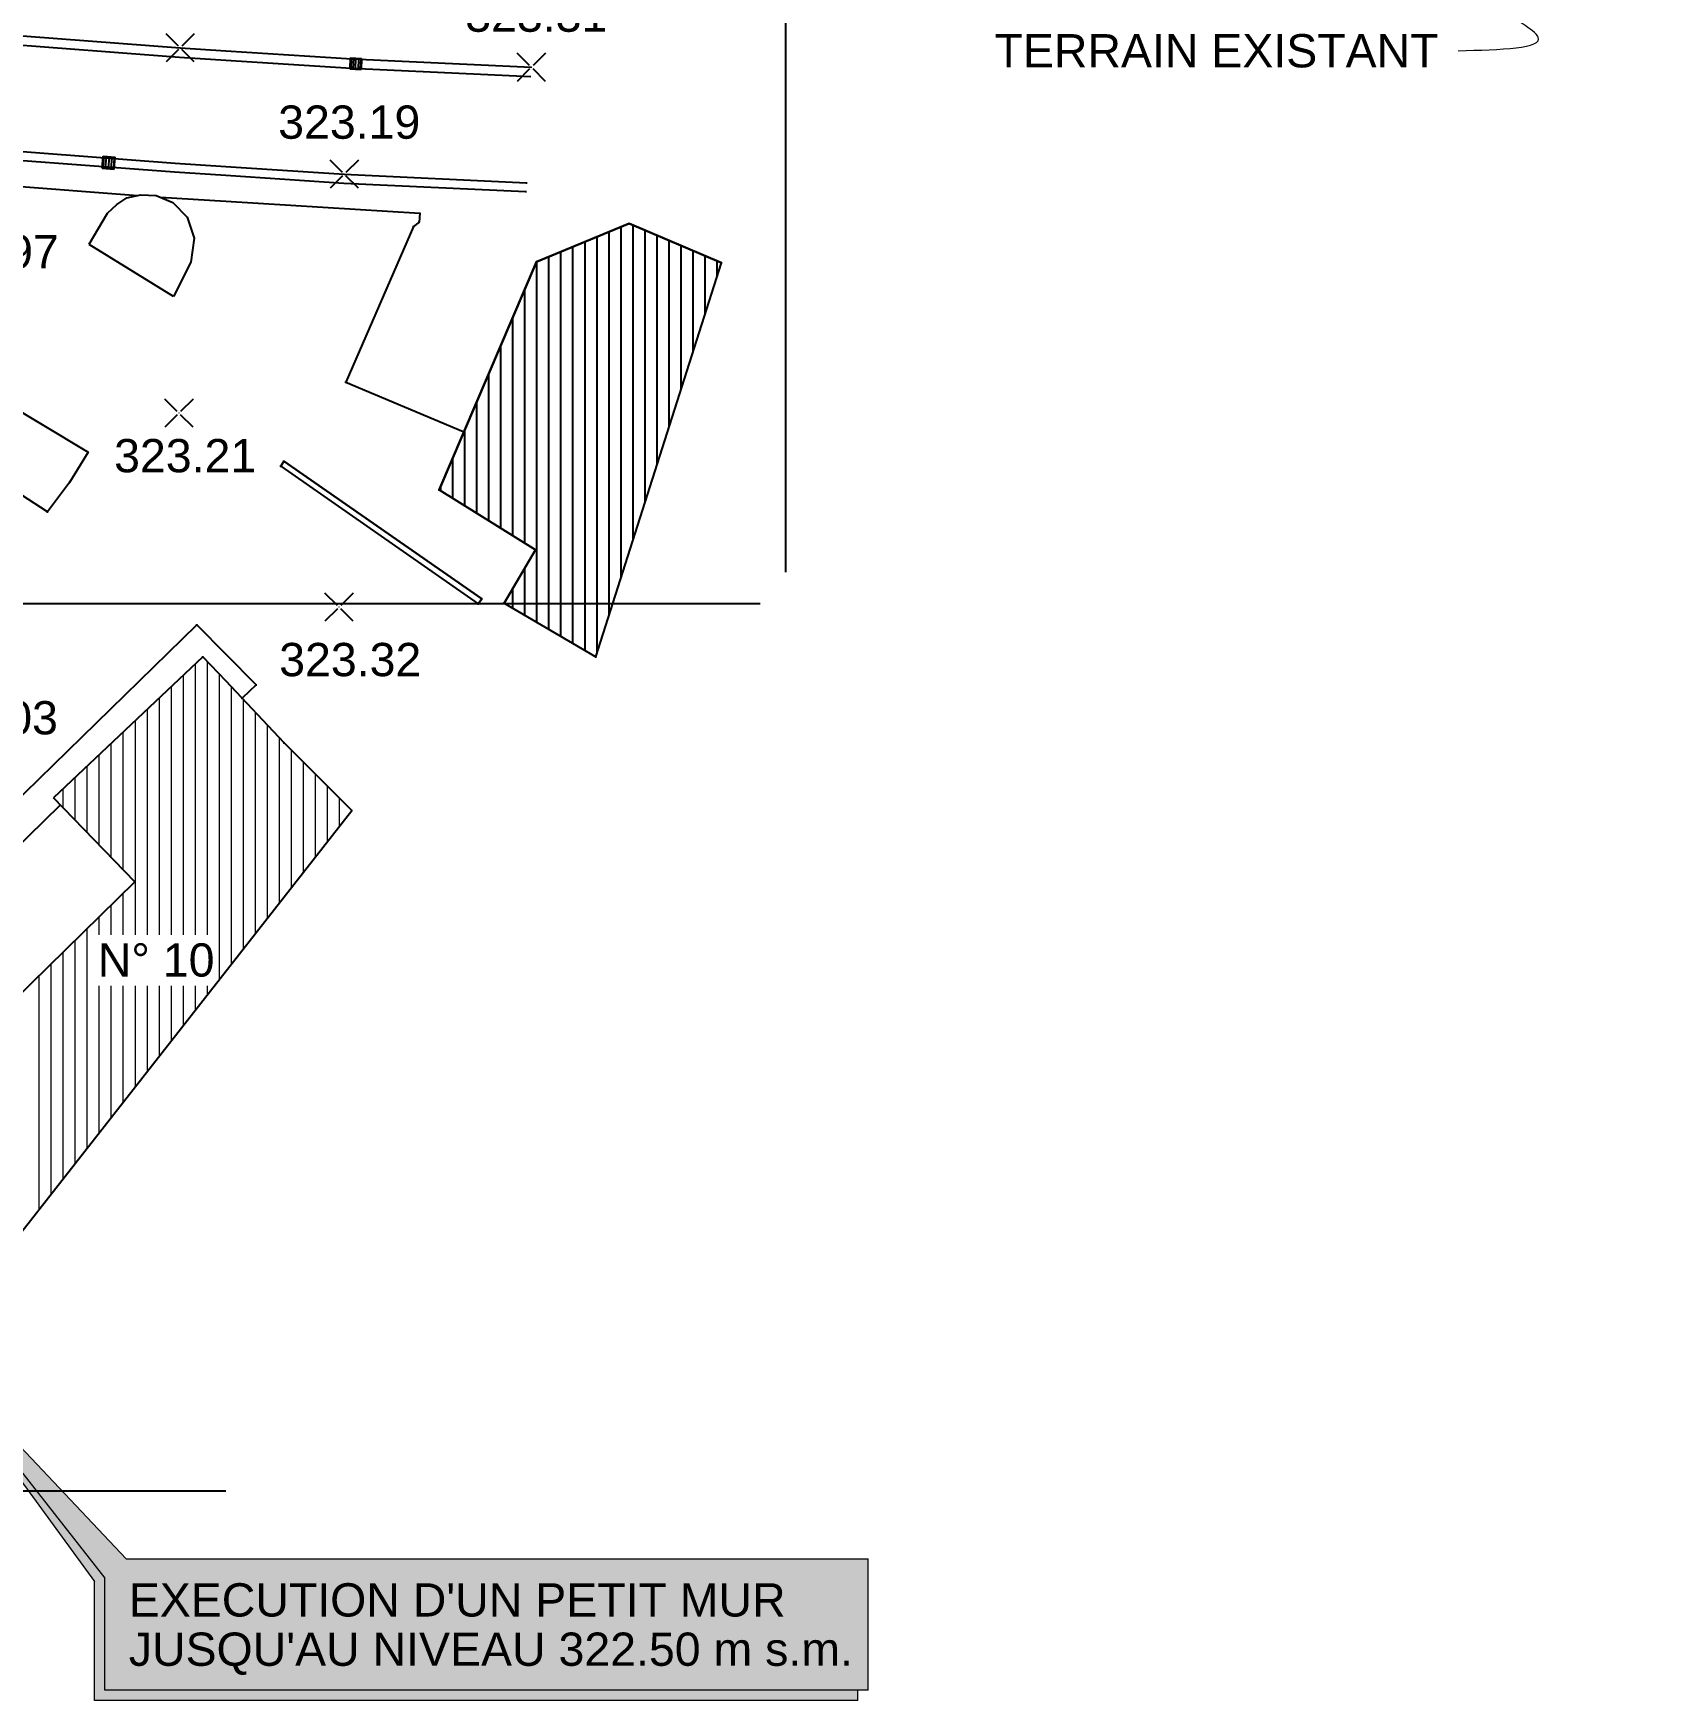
# Model space of a CAD drawing. Extents: x 109417 to 110207, y -57085 to -56659.
# Drawn here: x 109809.5 to 109900.7, y -56938.5 to -56844.6 of the extents above; entities that cross this region are included whole.
import ezdxf
from ezdxf.enums import TextEntityAlignment as Align

# ---------------------------------------------------------------- set-up
doc = ezdxf.new("R2010")
doc.units = 0
doc.header["$MEASUREMENT"] = 0
for name, color, linetype in [('Bati', 7, 'Continuous'), ('Canalisation', 7, 'Continuous'), ('Coordinate', 2, 'Continuous'), ('LIN018CO', 6, 'Continuous'), ('LIN035CO', 1, 'Continuous'), ('TEXT035', 1, 'Continuous'), ('TRATTCOLO-32', 255, 'Continuous'), ('Voirie', 7, 'Continuous')]:
    doc.layers.add(name, color=color, linetype=linetype)
doc.styles.add('ARIAL', font='arial.ttf')

# ---------------------------------------------------------------- blocks, each defined once
blk = doc.blocks.new('INVISIBLE')
at = {"color": 0}
for p, q in [((-0.037, 0), (0.037, 0)), ((0, -0.037), (0, 0.037))]:
    blk.add_line(p, q, dxfattribs=at)
at = {"flags": 1}
for tag, p in [('POINTNUMBER', (0, 0)), ('COMMENT', (0, -1.25))]:
    blk.add_attdef(tag, p, '', height=1, dxfattribs=at)
blk = doc.blocks.new('quote')
at = {"layer": 'LIN018CO'}
for p, q in [((0.001, 0.001), (-0.001, -0.001)), ((0.001, -0.001), (-0.001, 0.001))]:
    blk.add_line(p, q, dxfattribs=at)
at = {"layer": 'LIN035CO'}
for p, q in [((-0.013, 0.013), (-0.106, 0.106)), ((0.106, 0.106), (0.013, 0.013)), ((-0.013, -0.013), (-0.106, -0.106)), ((0.106, -0.106), (0.013, -0.013))]:
    blk.add_line(p, q, dxfattribs=at)
at = {"layer": 'TEXT035', "style": 'ARIAL'}
blk.add_attdef('VALORE', text='', height=0.25, dxfattribs=at).set_placement((0, 0.33), align=Align.CENTER)
blk = doc.blocks.new('AVALOIR_AVALOIR_CARRE')
at = {"color": 0}
for p, q in [((-0.36, 0.34), (0.35, 0.34)), ((-0.36, 0.34), (-0.36, -0.34)), ((-0.3, 0.29), (0.3, 0.29)), ((-0.3, 0.29), (-0.3, -0.29)), ((-0.16, 0.29), (-0.16, -0.29)), ((0, -0.29), (0, 0.29)), ((0.16, 0.29), (0.16, -0.29)), ((0.3, 0.29), (0.3, -0.29)), ((0.35, 0.34), (0.35, -0.34)), ((-0.36, -0.34), (0.35, -0.34)), ((-0.3, -0.29), (0.3, -0.29))]:
    blk.add_line(p, q, dxfattribs=at)
at = {"flags": 1}
for tag, p in [('POINTNUMBER', (0, 0)), ('COMMENT', (0, -1.25))]:
    blk.add_attdef(tag, p, '', height=1, dxfattribs=at)

msp = doc.modelspace()

# ---------------------------------------------------------------- hatches: boundary and pattern name
at = {"layer": 'Bati'}
h = msp.add_hatch(dxfattribs=at)
h.set_pattern_fill('_VIDE', color=0, angle=-90, style=0, pattern_type=0)
h.set_pattern_definition([(270, (109341.3853, -57107.75), (0.6773333, -4e-16), [])])
h.paths.add_polyline_path([(109848.282, -56857.533), (109843.077, -56855.309), (109837.852, -56857.473), (109832.366, -56870.31), (109837.798, -56873.697), (109836.029, -56876.713), (109841.182, -56879.735)])
at = {"layer": 'LIN018CO', "linetype": 'Continuous', "lineweight": 0}
msp.add_hatch(color=256, dxfattribs=at).paths.add_polyline_path([(109855.958, -56937.966), (109813.516, -56937.966), (109813.516, -56931.64), (109802.786, -56917.97), (109812.934, -56931.83), (109812.934, -56938.549), (109855.958, -56938.549)])
at = {"layer": 'TRATTCOLO-32', "linetype": 'Continuous', "lineweight": 0}
msp.add_hatch(color=256, dxfattribs=at).paths.add_polyline_path([(109814.712, -56930.554), (109802.786, -56917.97), (109813.516, -56931.64), (109813.516, -56937.966), (109856.541, -56937.966), (109856.541, -56930.554)])

# ---------------------------------------------------------------- linework, layer by layer
at = {"linetype": 'Continuous', "lineweight": 0}
for p, q in [((109817.925, -56880.777), (109817.925, -56895.387)), ((109818.603, -56880.139), (109818.603, -56895.387)), ((109819.28, -56879.969), (109819.28, -56895.387)), ((109819.957, -56880.688), (109819.957, -56897.92)), ((109817.248, -56881.416), (109817.248, -56895.387)), ((109820.635, -56881.406), (109820.635, -56897.057)), ((109815.893, -56882.692), (109815.893, -56895.387)), ((109816.571, -56882.054), (109816.571, -56895.387)), ((109821.312, -56882.125), (109821.312, -56896.194)), ((109815.216, -56883.331), (109815.216, -56895.387)), ((109821.989, -56882.844), (109821.989, -56895.331)), ((109822.667, -56883.563), (109822.667, -56894.468)), ((109814.539, -56883.969), (109814.539, -56891.719)), ((109823.344, -56884.282), (109823.344, -56893.605)), ((109813.184, -56885.245), (109813.184, -56890.319)), ((109813.861, -56884.607), (109813.861, -56891.019)), ((109824.021, -56884.976), (109824.021, -56892.742)), ((109812.507, -56885.884), (109812.507, -56889.619)), ((109824.699, -56885.654), (109824.699, -56891.879)), ((109825.376, -56886.331), (109825.376, -56891.016)), ((109811.152, -56887.16), (109811.152, -56888.219)), ((109811.829, -56886.522), (109811.829, -56888.919)), ((109826.053, -56887.008), (109826.053, -56890.153)), ((109826.731, -56887.686), (109826.731, -56889.29)), ((109813.861, -56893.736), (109813.861, -56895.387)), ((109814.539, -56893.074), (109814.539, -56895.387)), ((109813.184, -56894.398), (109813.184, -56895.387)), ((109811.829, -56895.723), (109811.829, -56908.275)), ((109812.507, -56895.061), (109812.507, -56907.412)), ((109811.152, -56896.385), (109811.152, -56909.138)), ((109809.797, -56897.71), (109809.797, -56910.864)), ((109810.475, -56897.047), (109810.475, -56910.001)), ((109813.184, -56898.259), (109813.184, -56906.549)), ((109813.861, -56898.259), (109813.861, -56905.686)), ((109814.539, -56898.259), (109814.539, -56904.823)), ((109815.216, -56898.259), (109815.216, -56903.96)), ((109815.893, -56898.259), (109815.893, -56903.097)), ((109816.571, -56898.259), (109816.571, -56902.234)), ((109817.248, -56898.259), (109817.248, -56901.371)), ((109817.925, -56898.259), (109817.925, -56900.508)), ((109818.603, -56898.259), (109818.603, -56899.645)), ((109819.28, -56898.259), (109819.28, -56898.783))]:
    msp.add_line(p, q, dxfattribs=at)
at = {"layer": 'Bati', "linetype": 'Continuous'}
for p, q in [((109813.673, -56854.722, 323.034), (109814.187, -56854.245, 323.013)), ((109814.187, -56854.245, 323.013), (109814.76, -56853.869, 323.009)), ((109814.76, -56853.869, 323.009), (109815.538, -56853.687, 323.014)), ((109815.538, -56853.687, 323.014), (109816.407, -56853.728, 323.04)), ((109816.407, -56853.728, 323.04), (109817.346, -56854.125, 323.055)), ((109817.346, -56854.125, 323.055), (109818.156, -56854.945, 323.098)), ((109812.631, -56856.483, 323.05), (109813.673, -56854.722, 323.034)), ((109818.156, -56854.945, 323.098), (109818.559, -56856.131, 323.14)), ((109837.852, -56857.473, 323.638), (109843.077, -56855.309, 323.735)), ((109843.077, -56855.309, 323.735), (109848.282, -56857.533, 323.735)), ((109818.559, -56856.131, 323.14), (109818.364, -56857.49, 323.168)), ((109817.392, -56859.421, 323.185), (109812.625, -56856.484, 323.051)), ((109818.364, -56857.49, 323.168), (109817.392, -56859.421, 323.185)), ((109832.366, -56870.31, 324.047), (109837.852, -56857.473, 323.638)), ((109807.335, -56865.055, 323.012), (109812.578, -56868.204, 323.122)), ((109810.29, -56871.563, 323.09), (109805.31, -56868.351, 322.984)), ((109812.578, -56868.204, 323.122), (109811.515, -56869.91, 323.094)), ((109823.61, -56868.697, 324.016), (109823.427, -56868.984, 324.012)), ((109811.515, -56869.91, 323.094), (109810.29, -56871.563, 323.09)), ((109837.798, -56873.697, 324.173), (109832.366, -56870.31, 324.047)), ((109836.029, -56876.713, 323.679), (109837.798, -56873.697, 324.173)), ((109834.757, -56876.464, 324.728), (109834.562, -56876.743, 324.728)), ((109836.029, -56876.713, 323.679), (109841.182, -56879.735, 323.679)), ((109819.046, -56879.721, 323.258), (109810.616, -56887.665, 323.824)), ((109819.046, -56879.721, 323.258), (109820.327, -56881.08, 323.258)), ((109823.628, -56884.583, 323.258), (109827.436, -56888.391, 323.258)), ((109801.286, -56897.551, 323.849), (109811.011, -56888.073, 323.921)), ((109815.212, -56892.415, 324.955), (109810.616, -56887.665, 323.824)), ((109815.212, -56892.415, 324.955), (109805.497, -56901.914, 323.394))]:
    msp.add_line(p, q, dxfattribs=at)
at = {"layer": 'Bati', "color": 0}
for p, q in [((109823.427, -56868.984, 324.012), (109834.562, -56876.743, 324.728)), ((109823.61, -56868.697, 324.016), (109834.757, -56876.464, 324.728))]:
    msp.add_line(p, q, dxfattribs=at)
at = {"layer": 'Bati', "linetype": 'Continuous'}
for points in [[(109848.282, -56857.533, 323.735), (109843.077, -56855.309, 323.735), (109837.852, -56857.473, 323.638), (109832.366, -56870.31, 324.047), (109837.798, -56873.697, 324.173), (109836.029, -56876.713, 323.679), (109841.182, -56879.735, 323.679), (109848.282, -56857.533, 323.735)], [(109827.436, -56888.391, 323.258), (109823.628, -56884.583, 323.258), (109820.327, -56881.08, 323.258)], [(109803.851, -56918.441, 325.495), (109827.436, -56888.391, 323.258)]]:
    msp.add_polyline3d(points, dxfattribs=at)
at = {"layer": 'Bati', "color": 0}
msp.add_polyline3d([(109834.757, -56876.464, 324.728), (109823.61, -56868.697, 324.016), (109823.427, -56868.984, 324.012), (109834.562, -56876.743, 324.728), (109834.757, -56876.464, 324.728)], dxfattribs=at)
at = {"layer": 'Canalisation', "linetype": 'Continuous'}
for p, q in [((109813.364, -56852.195), (109813.426, -56851.517)), ((109813.418, -56852.149), (109813.471, -56851.572)), ((109813.426, -56851.517), (109814.103, -56851.579)), ((109813.471, -56851.572), (109814.048, -56851.625)), ((109813.595, -56851.583), (109813.542, -56852.161)), ((109813.76, -56851.598), (109813.707, -56852.176)), ((109813.909, -56851.612), (109813.856, -56852.189)), ((109814.048, -56851.625), (109813.996, -56852.202)), ((109814.041, -56852.257), (109814.103, -56851.579)), ((109813.364, -56852.195), (109814.041, -56852.257)), ((109813.996, -56852.202), (109813.418, -56852.149))]:
    msp.add_line(p, q, dxfattribs=at)
at = {"layer": 'Coordinate'}
for p, q in [((109851.885, -56659.48), (109851.885, -56874.955)), ((109850.449, -56876.75), (109586.949, -56876.75)), ((109820.327, -56926.75), (109416.601, -56926.75))]:
    msp.add_line(p, q, dxfattribs=at)
at = {"layer": 'LIN018CO', "linetype": 'Continuous', "lineweight": 0}
for p, q in [((109802.786, -56917.97), (109813.516, -56931.64)), ((109814.712, -56930.554), (109802.786, -56917.97)), ((109802.786, -56917.97), (109812.934, -56931.83)), ((109814.712, -56930.554), (109856.541, -56930.554)), ((109856.541, -56937.966), (109856.541, -56930.554)), ((109812.934, -56938.549), (109812.934, -56931.83)), ((109813.516, -56937.966), (109813.516, -56931.64)), ((109856.541, -56937.966), (109813.516, -56937.966)), ((109855.958, -56938.549), (109855.958, -56937.966)), ((109855.958, -56938.549), (109812.934, -56938.549))]:
    msp.add_line(p, q, dxfattribs=at)
msp.add_spline([(109889.788, -56845.573, 322.711), (109894.31, -56844.808, 322.711), (109891.958, -56843.07, 322.711), (109900.702, -56829.624, 322.711)], degree=3, dxfattribs=at)
at = {"layer": 'Voirie', "linetype": 'Continuous'}
for p, q in [((109789.982, -56843.811, 322.467), (109817.727, -56845.932, 322.791)), ((109790.022, -56843.293, 322.467), (109817.764, -56845.413, 322.791)), ((109817.727, -56845.932, 322.791), (109820.327, -56846.099, 322.847)), ((109817.764, -56845.413, 322.791), (109820.327, -56845.578, 322.846)), ((109820.327, -56845.578, 322.846), (109827.429, -56846.035, 323)), ((109827.429, -56846.035, 323), (109837.557, -56846.505, 323.308)), ((109820.327, -56846.099, 322.847), (109827.4, -56846.554, 323)), ((109827.4, -56846.554, 323), (109837.533, -56847.024, 323.308)), ((109796.172, -56850.291, 322.722), (109817.486, -56851.901, 323.008)), ((109796.135, -56850.79, 322.722), (109817.451, -56852.4, 323.008)), ((109817.451, -56852.4, 323.008), (109820.327, -56852.591, 323.064)), ((109817.486, -56851.901, 323.008), (109820.327, -56852.089, 323.063)), ((109820.327, -56852.089, 323.063), (109827.011, -56852.533, 323.192)), ((109820.327, -56852.591, 323.064), (109826.983, -56853.032, 323.192)), ((109827.011, -56852.533, 323.192), (109837.274, -56853.015, 323.482)), ((109807.832, -56853.155, 322.893), (109815.381, -56853.724, 323.013)), ((109826.983, -56853.032, 323.192), (109837.251, -56853.514, 323.482)), ((109816.648, -56853.83, 323.044), (109820.327, -56854.057, 323.133)), ((109820.327, -56854.057, 323.133), (109831.265, -56854.734, 323.399)), ((109831.237, -56855.226, 323.437), (109830.91, -56855.472, 323.437)), ((109831.265, -56854.734, 323.399), (109831.237, -56855.226, 323.437)), ((109830.91, -56855.472, 323.437), (109827.103, -56864.248, 323.771)), ((109827.103, -56864.248, 323.771), (109833.715, -56867.027, 323.592)), ((109799.971, -56896.179, 323.207), (109818.71, -56877.933, 323.202)), ((109818.71, -56877.933, 323.202), (109820.327, -56879.572, 323.249)), ((109820.327, -56879.572, 323.249), (109822.046, -56881.315, 323.298)), ((109822.046, -56881.315, 323.298), (109821.253, -56882.063, 323.258))]:
    msp.add_line(p, q, dxfattribs=at)

# ---------------------------------------------------------------- block references
ref = msp.add_blockref('quote', (109817.764, -56845.413, 322.791), dxfattribs=dict(xscale=7.500000000000001, yscale=7.500000000000001, zscale=7.500000000000001, rotation=6.832412538883198e-07))
ref.add_attrib('VALORE', '322.79', dxfattribs={"layer": 'TEXT035', "height": 1.875, "rotation": 0, "style": 'ARIAL'}).set_placement((109818.044, -56843.414, 322.791), align=Align.CENTER)
ref = msp.add_blockref('quote', (109837.557, -56846.505, 323.308), dxfattribs=dict(xscale=7.500000000000001, yscale=7.500000000000001, zscale=7.500000000000001, rotation=6.832412538883198e-07))
ref.add_attrib('VALORE', '323.31', dxfattribs={"layer": 'TEXT035', "height": 1.875, "rotation": 0, "style": 'ARIAL'}).set_placement((109837.838, -56844.506, 323.308), align=Align.CENTER)
ref = msp.add_blockref('quote', (109827.011, -56852.533, 323.192), dxfattribs=dict(xscale=7.500000000000001, yscale=7.500000000000001, zscale=7.500000000000001, rotation=6.832412538883198e-07))
ref.add_attrib('VALORE', '323.19', dxfattribs={"layer": 'TEXT035', "height": 1.875, "rotation": 0, "style": 'ARIAL'}).set_placement((109827.292, -56850.534, 323.192), align=Align.CENTER)
ref = msp.add_blockref('quote', (109806.877, -56859.642, 322.967), dxfattribs=dict(xscale=7.500000000000001, yscale=7.500000000000001, zscale=7.500000000000001, rotation=6.832412538883198e-07))
ref.add_attrib('VALORE', '322.97', dxfattribs={"layer": 'TEXT035', "height": 1.875, "rotation": 0, "style": 'ARIAL'}).set_placement((109806.916, -56857.839, 322.967), align=Align.CENTER)
ref = msp.add_blockref('quote', (109817.691, -56865.996, 323.21), dxfattribs=dict(xscale=7.500000000000001, yscale=7.500000000000001, zscale=7.500000000000001, rotation=6.832412538883198e-07))
ref.add_attrib('VALORE', '323.21', dxfattribs={"layer": 'TEXT035', "height": 1.875, "rotation": 0, "style": 'ARIAL'}).set_placement((109818.044, -56869.329, 323.21), align=Align.CENTER)
ref = msp.add_blockref('quote', (109826.718, -56876.929, 323.321), dxfattribs=dict(xscale=7.500000000000001, yscale=7.500000000000001, zscale=7.500000000000001, rotation=6.832412538883198e-07))
ref.add_attrib('VALORE', '323.32', dxfattribs={"layer": 'TEXT035', "height": 1.875, "rotation": 0, "style": 'ARIAL'}).set_placement((109827.348, -56880.819, 323.321), align=Align.CENTER)
ref = msp.add_blockref('quote', (109804.514, -56886.077, 323.034), dxfattribs=dict(xscale=7.500000000000001, yscale=7.500000000000001, zscale=7.500000000000001, rotation=6.832412538883198e-07))
ref.add_attrib('VALORE', '323.03', dxfattribs={"layer": 'TEXT035', "height": 1.875, "rotation": 0, "style": 'ARIAL'}).set_placement((109806.865, -56884.098, 323.034), align=Align.CENTER)
at = {"layer": 'Bati'}
for p in [(109843.077, -56855.309, 323.735), (109837.852, -56857.473, 323.638), (109848.282, -56857.533, 323.735), (109812.578, -56868.204, 323.122), (109823.427, -56868.984, 324.012), (109823.61, -56868.697, 324.016), (109811.515, -56869.91, 323.094), (109832.366, -56870.31, 324.047), (109810.29, -56871.563, 323.09), (109834.562, -56876.743, 324.728), (109834.757, -56876.464, 324.728), (109836.029, -56876.713, 323.679), (109841.182, -56879.735, 323.679), (109823.628, -56884.583, 323.258), (109827.436, -56888.391, 323.258)]:
    msp.add_blockref('INVISIBLE', p, dxfattribs=at)
at = {"layer": 'Bati', "color": 3}
msp.add_blockref('INVISIBLE', (109819.046, -56879.721, 323.258), dxfattribs=at)
at = {"layer": 'Canalisation', "xscale": 0.8999999761574023, "yscale": 0.8999999761574023, "rotation": 357.1625220389669}
msp.add_blockref('AVALOIR_AVALOIR_CARRE', (109827.656, -56846.304, 322.978), dxfattribs=at)
at = {"layer": 'Voirie'}
for p in [(109827.429, -56846.035, 323), (109827.4, -56846.554, 323), (109837.251, -56853.514, 323.482), (109837.274, -56853.015, 323.482), (109830.91, -56855.472, 323.437), (109831.237, -56855.226, 323.437), (109831.265, -56854.734, 323.399), (109827.103, -56864.248, 323.771), (109833.715, -56867.027, 323.592), (109818.71, -56877.933, 323.202), (109822.046, -56881.315, 323.298)]:
    msp.add_blockref('INVISIBLE', p, dxfattribs=at)
at = {"layer": 'Voirie', "color": 5}
msp.add_blockref('INVISIBLE', (109821.253, -56882.063, 323.258), dxfattribs=at)

# ---------------------------------------------------------------- texts
at = {"layer": 'TEXT035', "style": 'ARIAL'}
msp.add_text('TERRAIN EXISTANT', height=1.875, rotation=0, dxfattribs=at).set_placement((109863.661, -56846.513, 322.711))
at = {"layer": 'TEXT035', "linetype": 'Continuous', "lineweight": 0, "style": 'ARIAL'}
msp.add_text('N° 10', height=1.875, dxfattribs=at).set_placement((109813.117, -56897.748))
at = {"layer": 'TEXT035', "style": 'ARIAL'}
for s, p in [("EXECUTION D'UN PETIT MUR", (109814.865, -56932.871, 322.711)), ("JUSQU'AU NIVEAU 322.50 m s.m.", (109814.865, -56935.649, 322.711))]:
    msp.add_text(s, height=1.875, rotation=0, dxfattribs=at).set_placement(p, align=Align.MIDDLE_LEFT)

doc.saveas('drawing.dxf')
